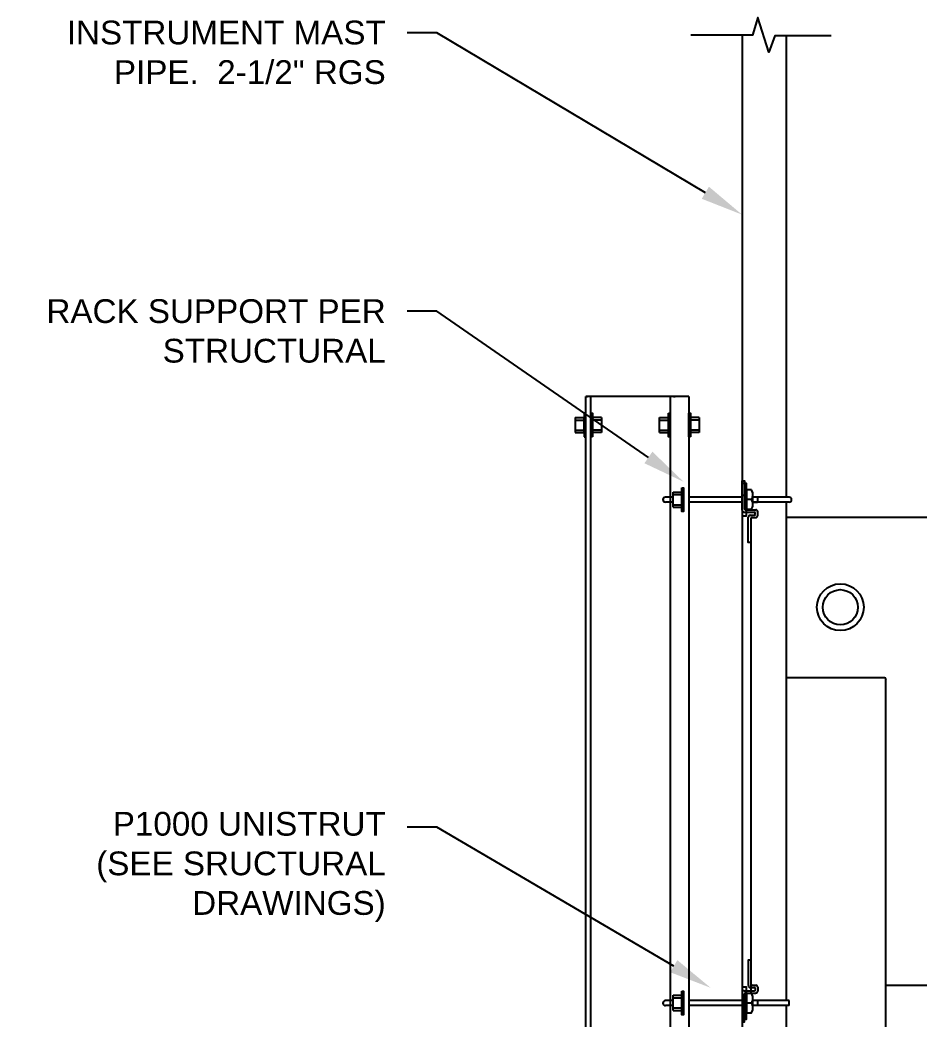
# Paper-space layout 'PV12-03 PCS AUX RACK DETAILS (2)' of a CAD drawing. Header units: feet. Extents: x 5.4 to 34.1, y 1.3 to 21.7.
# Drawn here: x 19.917 to 23.734, y 11.385 to 15.595 of the extents above; entities that cross this region are included whole.
import ezdxf
from ezdxf import colors
from ezdxf.entities.mleader import LeaderData, LeaderLine
from ezdxf.math import Vec2, Vec3

# ---------------------------------------------------------------- set-up
doc = ezdxf.new("R2010")
doc.units = ezdxf.units.FT
doc.header["$MEASUREMENT"] = 0
for name, color, linetype in [('DETL-LTLN', 5, 'Continuous'), ('E-DETL', 7, 'Continuous'), ('E-EQPM-CAB', 5, 'Continuous'), ('E-POSTS', 4, 'Continuous'), ('G-ANNO-TEXT', 1, 'Continuous')]:
    doc.layers.add(name, color=color, linetype=linetype)
doc.styles.add('NEI-A', font='arial.ttf')

# ---------------------------------------------------------------- blocks, each defined once
blk = doc.blocks.new('HSQN031')
blk.add_lwpolyline([(-0.398, 0.211), (-0.398, 0), (0.398, 0), (0.398, 0.211), (0.281, 0.266), (-0.281, 0.266)], close=True)
for points in [[(0, 0.211, 0.123587), (-0.199, 0.266, 0.085237), (-0.339, 0.239)], [(0.339, 0.239, 0.085237), (0.199, 0.266, 0.123587), (0, 0.211), (0, 0)]]:
    blk.add_lwpolyline(points, format="xyb")
blk = doc.blocks.new('A$C82a2585c')
at = {"layer": 'E-DETL'}
for p, q in [((0.1028, 5.4633), (0.1028, 0)), ((0.1668, 5.4633), (0.1597, 5.4633)), ((0.181, 5.4633), (0.181, 0)), ((0.5148, 0), (0.5148, 5.4633)), ((0.5362, 5.4633), (0.529, 5.4633)), ((0.5362, 0), (0.5362, 5.4633)), ((0.0583, 5.3745), (0.0583, 5.3638)), ((0.0583, 5.3745), (0.0957, 5.3745)), ((0.0583, 5.3638), (0.0583, 5.3211)), ((0.0583, 5.3638), (0.0957, 5.3638)), ((0.2255, 5.3745), (0.1882, 5.3745)), ((0.2255, 5.3638), (0.1882, 5.3638)), ((0.2255, 5.3638), (0.2255, 5.3745)), ((0.2255, 5.3211), (0.2255, 5.3638)), ((0.4704, 5.3745), (0.4704, 5.3638)), ((0.4704, 5.3745), (0.5077, 5.3745)), ((0.4704, 5.3638), (0.4704, 5.3211)), ((0.4704, 5.3638), (0.5077, 5.3638)), ((0.5806, 5.3745), (0.5433, 5.3745)), ((0.5806, 5.3638), (0.5433, 5.3638)), ((0.5806, 5.3745), (0.5806, 5.3638)), ((0.5806, 5.3638), (0.5806, 5.3211)), ((0.0583, 5.3211), (0.0583, 5.3105)), ((0.0583, 5.3211), (0.0957, 5.3211)), ((0.0583, 5.3105), (0.0957, 5.3105)), ((0.2255, 5.3211), (0.1882, 5.3211)), ((0.2255, 5.3105), (0.1882, 5.3105)), ((0.2255, 5.3105), (0.2255, 5.3211)), ((0.4704, 5.3211), (0.4704, 5.3105)), ((0.4704, 5.3211), (0.5077, 5.3211)), ((0.4704, 5.3105), (0.5077, 5.3105)), ((0.5806, 5.3211), (0.5433, 5.3211)), ((0.5806, 5.3105), (0.5433, 5.3105)), ((0.5806, 5.3211), (0.5806, 5.3105))]:
    blk.add_line(p, q, dxfattribs=at)
at = {"layer": 'E-DETL', "flags": 128}
for points in [[(0.1028, 5.4633), (0.5362, 5.4633)], [(0.0957, 5.3105), (0.0957, 5.3745)], [(0.1882, 5.3745), (0.1882, 5.3105)], [(0.5077, 5.3105), (0.5077, 5.3745)], [(0.5433, 5.3105), (0.5433, 5.3745)]]:
    blk.add_lwpolyline(points, dxfattribs=at)
for points in [[(0.0957, 5.2927), (0.1028, 5.2927), (0.1028, 5.2927), (0.1028, 5.3923), (0.1028, 5.3923), (0.0957, 5.3923)], [(0.1882, 5.3923), (0.181, 5.3923), (0.181, 5.3923), (0.181, 5.2927), (0.181, 5.2927), (0.1882, 5.2927)], [(0.5077, 5.2927), (0.5148, 5.2927), (0.5148, 5.2927), (0.5148, 5.3923), (0.5148, 5.3923), (0.5077, 5.3923)], [(0.5433, 5.2927), (0.5362, 5.2927), (0.5362, 5.2927), (0.5362, 5.3923), (0.5362, 5.3923), (0.5433, 5.3923)]]:
    blk.add_lwpolyline(points, close=True, dxfattribs=at)

psp = doc.layouts.new('PV12-03 PCS AUX RACK DETAILS (2)')

# ---------------------------------------------------------------- linework, layer by layer
at = {"color": 7, "lineweight": 25}
psp.add_lwpolyline([(23.3307, 15.5282), (23.0938, 15.5282), (23.0684, 15.4596), (23.0227, 15.6051), (23.0006, 15.5307), (22.74, 15.5307)], dxfattribs=at)
at = {"layer": 'DETL-LTLN'}
for points in [[(22.9561, 15.5307), (22.9561, 13.5858)], [(23.1436, 13.5858), (23.1436, 15.5282)], [(22.9561, 13.565), (22.9561, 11.4661)], [(23.1436, 11.4661), (23.1436, 13.565)], [(22.9561, 11.4453), (22.9561, 11.2559)], [(23.1436, 11.2559), (23.1436, 11.4453)]]:
    psp.add_lwpolyline(points, dxfattribs=at)
at = {"layer": 'E-DETL'}
for p, q in [((22.6654, 13.6074), (22.7027, 13.6074)), ((22.6654, 13.5434), (22.6654, 13.6074)), ((22.6654, 13.5967), (22.7027, 13.5967)), ((22.6654, 13.554), (22.7027, 13.554)), ((22.6654, 13.5434), (22.7027, 13.5434)), ((22.6654, 11.4887), (22.7027, 11.4887)), ((22.6654, 11.4247), (22.6654, 11.4887)), ((22.6654, 11.478), (22.7027, 11.478)), ((22.6654, 11.4353), (22.7027, 11.4353)), ((22.6654, 11.4247), (22.7027, 11.4247))]:
    psp.add_line(p, q, dxfattribs=at)
at = {"layer": 'E-DETL', "flags": 128}
for points in [[(22.7027, 13.6252), (22.7098, 13.6252), (22.7098, 13.5256), (22.7027, 13.5256)], [(22.7027, 11.5065), (22.7098, 11.5065), (22.7098, 11.4069), (22.7027, 11.4069)]]:
    psp.add_lwpolyline(points, close=True, dxfattribs=at)
at = {"layer": 'E-EQPM-CAB', "lineweight": 25}
psp.add_line((22.9923, 13.4956), (22.9923, 11.4964), dxfattribs=at)
for points in [[(22.9561, 13.531), (22.9561, 13.6539), (22.9661, 13.6539), (22.9661, 13.536)], [(22.9661, 13.5927), (22.9561, 13.5927)], [(22.9644, 13.5227), (23.0086, 13.5227)], [(22.9694, 13.5327), (23.0136, 13.5327)], [(23.0119, 13.5131), (23.0119, 13.5193)], [(23.0219, 13.5081), (23.0219, 13.5243)], [(22.9923, 13.3947), (22.9823, 13.3947), (22.9823, 13.5014)], [(22.9907, 13.5097), (23.0086, 13.5097)], [(22.9965, 13.4997), (23.0136, 13.4997)], [(23.7344, 13.4997), (23.1436, 13.4997)], [(23.5549, 12.8249), (23.1436, 12.8249)], [(23.5618, 11.3394), (23.5618, 12.818)], [(22.9923, 11.6359), (22.9823, 11.6359), (22.9823, 11.5292)], [(22.9561, 11.4997), (22.9561, 11.3767), (22.9661, 11.3767), (22.9661, 11.4947)], [(22.9644, 11.508), (23.0086, 11.508)], [(22.9694, 11.498), (23.0136, 11.498)], [(22.9907, 11.5209), (23.0086, 11.5209)], [(22.9965, 11.5309), (23.0138, 11.5309)], [(23.0119, 11.518), (23.0119, 11.5113)], [(23.0219, 11.5226), (23.0219, 11.5063)], [(23.5618, 11.5309), (23.7344, 11.5309)], [(22.9661, 11.4726), (22.9561, 11.4726)], [(22.9661, 11.4384), (22.9561, 11.4384)]]:
    psp.add_lwpolyline(points, dxfattribs=at)
for radius in [0.0985, 0.074]:
    psp.add_circle((23.3696, 13.1224), radius, dxfattribs=at)
for centre, radius, start, end in [((22.9646, 13.5312), 0.00813, 180, 270), ((22.9696, 13.5362), 0.00313, 180, 270), ((23.0088, 13.5195), 0.00313, 360, 90), ((23.0138, 13.5245), 0.00813, 0, 90), ((22.9909, 13.5016), 0.00813, 90, 180), ((23.0017, 13.4908), 0.00938, 90.0004, 179.9996), ((22.9967, 13.4958), 0.00396, 90, 180), ((23.0088, 13.5133), 0.00313, 270, 0), ((23.0138, 13.5083), 0.00813, 270, 360), ((22.9954, 12.8218), 0.00308, 88.5003, 179.4035), ((23.555, 12.8181), 0.00711, 0.0004, 89.9996), ((23.0017, 11.5403), 0.00938, 180.0003, 269.9997), ((22.9646, 11.4999), 0.00813, 90, 180), ((22.9696, 11.4949), 0.00313, 90, 180), ((22.9909, 11.5294), 0.00813, 180, 270), ((22.9967, 11.5353), 0.00396, 180, 270), ((23.0088, 11.5182), 0.00313, 360, 90), ((23.0088, 11.5115), 0.00313, 270, 0), ((23.0138, 11.5228), 0.00813, 0, 90), ((23.0138, 11.5065), 0.00813, 270, 360)]:
    psp.add_arc(centre, radius, start, end, dxfattribs=at)
at = {"layer": 'E-POSTS'}
for points in [[(22.9561, 13.6431), (22.9561, 13.5077), (22.9743, 13.5077), (22.9743, 13.6431)], [(22.9561, 11.5234), (22.9561, 11.388), (22.9743, 11.388), (22.9743, 11.5234)]]:
    psp.add_lwpolyline(points, close=True, dxfattribs=at)
for points in [[(22.6654, 13.5858), (22.6332, 13.5858)], [(22.6654, 13.565), (22.6332, 13.565)], [(22.7101, 13.5858), (22.7098, 13.5858)], [(22.7101, 13.565), (22.7098, 13.565)], [(22.9561, 13.5858), (22.7314, 13.5858)], [(22.9561, 13.565), (22.7314, 13.565)], [(23.154, 13.5858), (23.0015, 13.5858)], [(23.154, 13.565), (23.0015, 13.565)], [(23.0015, 13.565), (23.0212, 13.565)], [(23.0212, 13.5858), (23.0212, 13.565)], [(22.6654, 11.4661), (22.6332, 11.4661)], [(22.7101, 11.4661), (22.7098, 11.4661)], [(22.9561, 11.4661), (22.7314, 11.4661)], [(22.996, 11.4557), (22.9743, 11.4557)], [(23.154, 11.4661), (23.0015, 11.4661)], [(23.0212, 11.4661), (23.0212, 11.4453)], [(23.154, 11.4453), (23.154, 11.4661)], [(22.6654, 11.4453), (22.6332, 11.4453)], [(22.7101, 11.4453), (22.7098, 11.4453)], [(22.9561, 11.4453), (22.7314, 11.4453)], [(23.154, 11.4453), (23.0015, 11.4453)]]:
    psp.add_lwpolyline(points, dxfattribs=at)
for centre, start, end in [((22.6332, 13.5754), 90, 270), ((23.154, 13.5754), 270, 90), ((22.6332, 11.4557), 90, 270)]:
    psp.add_arc(centre, 0.0104, start, end, dxfattribs=at)

# ---------------------------------------------------------------- block references
at = {"xscale": -1}
psp.add_blockref('A$C82a2585c', (22.8342, 8.5468), dxfattribs=at)
at = {"layer": 'E-POSTS', "color": 7, "xscale": 0.1025316497540677, "yscale": 0.1025316497540677, "zscale": 0.1025316497540677, "rotation": 270}
for p in [(22.9743, 13.5754), (22.9743, 11.4557)]:
    psp.add_blockref('HSQN031', p, dxfattribs=at)

# ---------------------------------------------------------------- leaders
at = {"layer": 'G-ANNO-TEXT'}
ml = psp.add_multileader_mtext('Standard', dxfattribs=at)
ml.set_content('\\A1;INSTRUMENT MAST PIPE.  2-1/2" RGS ', color=256, style='NEI-A')
ml.set_leader_properties()
ml.build(insert=Vec2(0, 0))
ml.multileader.update_dxf_attribs({"dogleg_length": 0.125, "arrow_head_size": 0.18})
ctx = ml.context
ctx.base_point, ctx.char_height, ctx.arrow_head_size, ctx.landing_gap_size, ctx.plane_origin = Vec3(20.0395, 15.5411), 0.1, 0.18, 0.09, Vec3(22.5378, 15.033)
ctx.text_align_type = 2
notes = []
notes.append((ctx, [(0, (1, 1, 0), (21.6713, 15.5411), (-1, 0), 0.125, [(0, [(22.9561, 14.7752)], 0, [])])]))
ctx.mtext.insert, ctx.mtext.width, ctx.mtext.alignment, ctx.mtext.flow_direction = Vec3(21.4563, 15.592), 1.539426, 3, 5
ml = psp.add_multileader_mtext('Standard', dxfattribs=at)
ml.set_content('\\A1;RACK SUPPORT PER STRUCTURAL \\P ', color=256, style='NEI-A')
ml.set_leader_properties()
ml.build(insert=Vec2(0, 0))
ml.multileader.update_dxf_attribs({"dogleg_length": 0.125, "arrow_head_size": 0.18})
ctx = ml.context
ctx.base_point, ctx.char_height, ctx.arrow_head_size, ctx.landing_gap_size, ctx.plane_origin = Vec3(19.9508, 14.3691), 0.1, 0.18, 0.09, Vec3(22.5378, 13.861)
ctx.text_align_type = 2
notes.append((ctx, [(0, (1, 1, 0), (21.6713, 14.3691), (-1, 0), 0.125, [(0, [(22.7099, 13.6505)], 0, [])])]))
ctx.mtext.insert, ctx.mtext.width, ctx.mtext.alignment, ctx.mtext.flow_direction = Vec3(21.4563, 14.4191), 1.492191, 3, 5
ml = psp.add_multileader_mtext('Standard', dxfattribs=at)
ml.set_content('\\A1;P1000 UNISTRUT (SEE SRUCTURAL DRAWINGS)', color=256, style='NEI-A')
ml.set_leader_properties()
ml.build(insert=Vec2(0, 0))
ml.multileader.update_dxf_attribs({"dogleg_length": 0.125, "arrow_head_size": 0.18})
ctx = ml.context
ctx.base_point, ctx.char_height, ctx.arrow_head_size, ctx.landing_gap_size, ctx.plane_origin = Vec3(20.1611, 12.196), 0.1, 0.18, 0.09, Vec3(22.5378, 11.6879)
ctx.text_align_type = 2
notes.append((ctx, [(0, (1, 1, 0), (21.6713, 12.196), (-1, 0), 0.125, [(0, [(22.8239, 11.5201)], 0, [])])]))
ctx.mtext.insert, ctx.mtext.width, ctx.mtext.alignment, ctx.mtext.flow_direction = Vec3(21.4563, 12.2607), 1.215688, 3, 5
for ctx, leaders in notes:
    for number, flags, end, landing, length, lines in leaders:
        leader = LeaderData()
        leader.index, (leader.has_last_leader_line, leader.has_dogleg_vector, leader.attachment_direction) = number, flags
        leader.last_leader_point, leader.dogleg_vector, leader.dogleg_length = Vec3(end), Vec3(landing), length
        for number, points, colour, breaks in lines:
            line = LeaderLine()
            line.index, line.vertices, line.color, line.breaks = number, Vec3.list(points), colors.encode_raw_color(colour), breaks
            leader.lines.append(line)
        ctx.leaders.append(leader)

doc.saveas('drawing.dxf')
